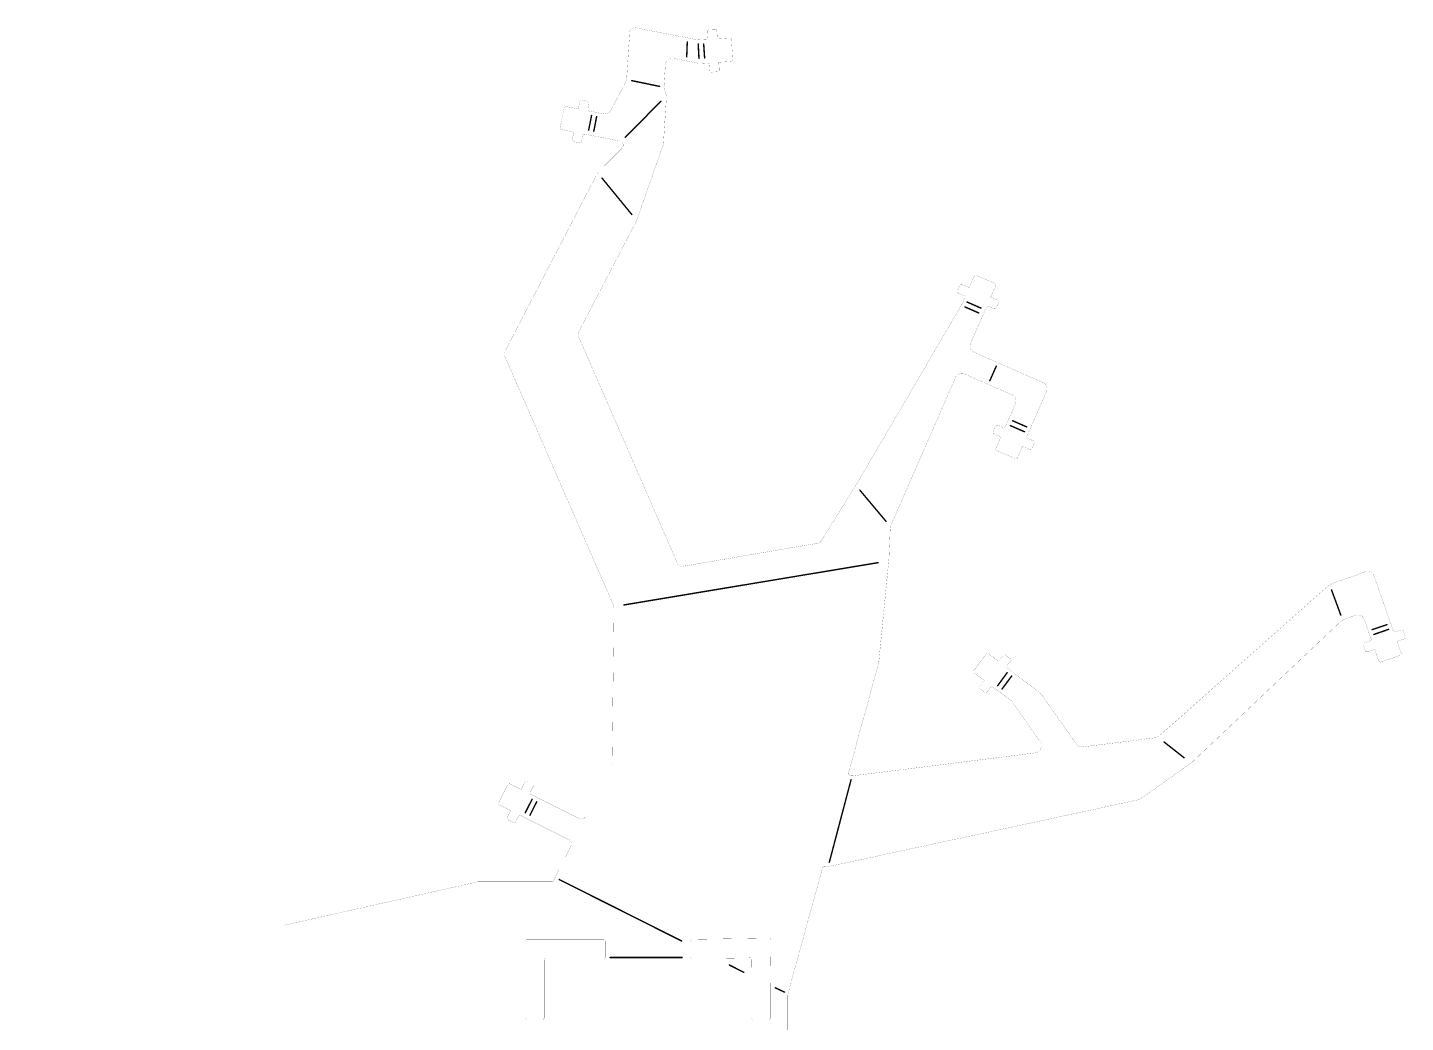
# Model space of a CAD drawing. Extents: x 325 to 617, y 86 to 372.
# Drawn here: x 471.2 to 617.3, y 261.2 to 366.7 of the extents above; entities that cross this region are included whole.
import ezdxf

# ---------------------------------------------------------------- set-up
doc = ezdxf.new("R2010")
doc.units = 0
doc.layers.add('BOTTOMOVERLAY', color=54, linetype='CONTINUOUS')
doc.layers.add('MECHANICAL1', color=6, linetype='CONTINUOUS')

msp = doc.modelspace()

# ---------------------------------------------------------------- linework, layer by layer
at = {"layer": 'BOTTOMOVERLAY', "const_width": 0.15}
for points in [[(541.1, 363.61), (541.16, 365.17)], [(542.32, 364.96), (542.4, 363.44)], [(542.9, 364.94), (543, 363.48)], [(535.28, 361.07), (538.22, 360.46)], [(534.59, 355.06), (538.36, 358.88)], [(530.7, 355.82), (531.01, 357.37)], [(531.25, 355.71), (531.55, 357.26)], [(532.12, 350.73), (535.28, 346.87)], [(570.83, 337.59), (572.29, 336.95)], [(570.6, 337.07), (572.07, 336.43)], [(573.24, 329.24), (573.93, 330.79)], [(575.43, 324.48), (576.92, 323.83)], [(575.66, 325), (577.14, 324.35)], [(559.46, 317.64), (562.24, 314.32)], [(534.44, 305.46), (561.4, 309.95)], [(609.48, 307.05), (610.46, 304.39)], [(613.79, 302.85), (615.35, 303.37)], [(613.97, 302.33), (615.52, 302.87)], [(574.08, 296.91), (575.08, 298.27)], [(574.55, 296.56), (575.56, 297.92)], [(591.73, 290.92), (593.85, 289.25)], [(556.22, 278.16), (558.53, 286.93)], [(523.98, 283.42), (524.7, 284.84)], [(524.48, 283.16), (525.2, 284.59)], [(527.59, 276.34), (540.56, 269.82)], [(532.97, 268.07), (540.62, 268.07)], [(545.63, 267.27), (547.15, 266.5)], [(550.49, 264.86), (551.47, 264.4)]]:
    msp.add_lwpolyline(points, dxfattribs=at)
at = {"layer": 'BOTTOMOVERLAY', "const_width": 0.075}
for points in [[(541.13, 365.17, 1), (541.2, 365.17, 1)], [(542.29, 364.96, 1), (542.36, 364.96, 1)], [(542.86, 364.94, 1), (542.93, 364.94, 1)], [(541.06, 363.61, 1), (541.14, 363.61, 1)], [(542.37, 363.44, 1), (542.44, 363.44, 1)], [(542.96, 363.48, 1), (543.04, 363.48, 1)], [(535.24, 361.07, 1), (535.32, 361.07, 1)], [(538.18, 360.46, 1), (538.26, 360.46, 1)], [(538.33, 358.88, 1), (538.4, 358.88, 1)], [(530.97, 357.37, 1), (531.05, 357.37, 1)], [(531.51, 357.26, 1), (531.59, 357.26, 1)], [(530.67, 355.82, 1), (530.74, 355.82, 1)], [(531.21, 355.71, 1), (531.28, 355.71, 1)], [(534.55, 355.06, 1), (534.62, 355.06, 1)], [(532.08, 350.73, 1), (532.16, 350.73, 1)], [(535.25, 346.87, 1), (535.32, 346.87, 1)], [(570.79, 337.59, 1), (570.86, 337.59, 1)], [(570.57, 337.07, 1), (570.64, 337.07, 1)], [(572.03, 336.43, 1), (572.1, 336.43, 1)], [(572.25, 336.95, 1), (572.33, 336.95, 1)], [(573.89, 330.79, 1), (573.96, 330.79, 1)], [(573.2, 329.24, 1), (573.28, 329.24, 1)], [(575.39, 324.48, 1), (575.47, 324.48, 1)], [(575.62, 325, 1), (575.69, 325, 1)], [(577.1, 324.35, 1), (577.18, 324.35, 1)], [(576.88, 323.83, 1), (576.96, 323.83, 1)], [(559.43, 317.64, 1), (559.5, 317.64, 1)], [(562.2, 314.32, 1), (562.27, 314.32, 1)], [(561.36, 309.95, 1), (561.43, 309.95, 1)], [(609.44, 307.05, 1), (609.52, 307.05, 1)], [(534.4, 305.46, 1), (534.48, 305.46, 1)], [(610.43, 304.39, 1), (610.5, 304.39, 1)], [(613.75, 302.85, 1), (613.83, 302.85, 1)], [(615.31, 303.37, 1), (615.39, 303.37, 1)], [(615.49, 302.87, 1), (615.56, 302.87, 1)], [(613.93, 302.33, 1), (614.01, 302.33, 1)], [(575.04, 298.27, 1), (575.12, 298.27, 1)], [(574.04, 296.91, 1), (574.11, 296.91, 1)], [(574.51, 296.56, 1), (574.59, 296.56, 1)], [(575.52, 297.92, 1), (575.59, 297.92, 1)], [(591.69, 290.92, 1), (591.77, 290.92, 1)], [(593.82, 289.25, 1), (593.89, 289.25, 1)], [(558.49, 286.93, 1), (558.57, 286.93, 1)], [(523.94, 283.42, 1), (524.02, 283.42, 1)], [(524.66, 284.84, 1), (524.74, 284.84, 1)], [(525.16, 284.59, 1), (525.23, 284.59, 1)], [(524.44, 283.16, 1), (524.51, 283.16, 1)], [(556.18, 278.16, 1), (556.25, 278.16, 1)], [(527.55, 276.34, 1), (527.63, 276.34, 1)], [(540.52, 269.82, 1), (540.6, 269.82, 1)], [(532.94, 268.07, 1), (533.01, 268.07, 1)], [(540.59, 268.07, 1), (540.66, 268.07, 1)], [(545.59, 267.27, 1), (545.67, 267.27, 1)], [(547.12, 266.5, 1), (547.19, 266.5, 1)], [(550.46, 264.86, 1), (550.53, 264.86, 1)], [(551.44, 264.4, 1), (551.51, 264.4, 1)]]:
    msp.add_lwpolyline(points, format="xyb", close=True, dxfattribs=at)
at = {"layer": 'MECHANICAL1', "const_width": 0.0127}
for points in [[(534.74, 361.35), (535.06, 366.23)], [(535.65, 366.68), (541.12, 365.62)], [(541.12, 365.62), (541.33, 365.58)], [(541.33, 365.58), (542.17, 365.41)], [(542.17, 365.41), (542.41, 365.4)], [(542.41, 365.4), (543.15, 365.44)], [(543.3, 366.25), (543.34, 365.65)], [(543.49, 366.47), (544.08, 366.5)], [(544.3, 366.31), (544.35, 365.52)], [(544.35, 365.52), (545.64, 365.6)], [(545.85, 365.41), (545.98, 363.31)], [(538.7, 360.58), (538.84, 362.74)], [(539.73, 363.43), (540.96, 363.19)], [(540.96, 363.19), (541.17, 363.15)], [(541.17, 363.15), (542.32, 362.91)], [(542.32, 362.91), (542.56, 362.9)], [(542.56, 362.9), (543.3, 362.95)], [(543.51, 362.76), (543.55, 362.16)], [(544.5, 363.02), (545.8, 363.1)], [(544.5, 363.02), (544.55, 362.22)], [(533.08, 357.95), (534.63, 360.95)], [(534.63, 360.95), (534.74, 361.35)], [(543.76, 361.97), (544.36, 362.01)], [(538.7, 360.58), (538.76, 360.15)], [(538.76, 360.15), (538.91, 359.65)], [(538.91, 359.65), (538.95, 359.26)], [(527.69, 356.1), (528.1, 358.16)], [(528.33, 358.32), (529.61, 358.07)], [(529.61, 358.07), (529.76, 358.86)], [(529.99, 359.02), (530.58, 358.9)], [(530.63, 358.08), (530.74, 358.67)], [(538.63, 354.37), (538.95, 359.26)], [(530.78, 357.84), (532.27, 357.55)], [(527.85, 355.87), (529.13, 355.62)], [(528.98, 354.83), (529.13, 355.62)], [(529.96, 354.64), (530.07, 355.23)], [(530.31, 355.39), (533.97, 354.68)], [(529.13, 354.6), (529.72, 354.48)], [(531.78, 351.42), (534.22, 353.87)], [(533.97, 354.68), (534.25, 354.54)], [(535.87, 346.46), (538.6, 354.23)], [(521.81, 332.32), (531.57, 351.13)], [(531.57, 351.13), (531.78, 351.42)], [(535.73, 346.11), (535.87, 346.46)], [(529.63, 334.38), (535.73, 346.11)], [(569.81, 338.78), (570.05, 339.33)], [(570.31, 339.44), (571.05, 339.12)], [(571.05, 339.12), (571.57, 340.31)], [(571.83, 340.41), (573.76, 339.57)], [(573.34, 338.11), (573.86, 339.31)], [(569.91, 338.52), (570.46, 338.28)], [(570.27, 337.34), (570.57, 338.02)], [(573.34, 338.11), (574.07, 337.79)], [(573.93, 336.98), (574.17, 337.53)], [(559.15, 318.33), (570.16, 337.13)], [(570.16, 337.13), (570.27, 337.34)], [(571.2, 333.23), (572.86, 337.01)], [(573.12, 337.12), (573.67, 336.88)], [(529.62, 333.95), (540.13, 309.85)], [(521.79, 331.89), (533.33, 305.44)], [(571.59, 332.25), (578.86, 329.06)], [(562.77, 313.95), (569.6, 329.57)], [(570.59, 329.95), (575.57, 327.77)], [(577.19, 323.38), (579.25, 328.07)], [(574.9, 324.38), (575.96, 326.79)], [(573.59, 323.87), (573.83, 324.41)], [(574.09, 324.52), (574.64, 324.28)], [(573.69, 323.6), (574.42, 323.28)], [(573.9, 322.09), (574.42, 323.28)], [(577.3, 323.11), (577.85, 322.87)], [(574, 321.83), (575.93, 320.98)], [(576.19, 321.09), (576.71, 322.28)], [(576.71, 322.28), (577.45, 321.96)], [(577.71, 322.06), (577.95, 322.61)], [(555.35, 312.23), (558.96, 318.02)], [(558.96, 318.02), (559.15, 318.33)], [(562.55, 310.42), (562.65, 312.78)], [(562.65, 312.78), (562.68, 313.52)], [(562.68, 313.52), (562.77, 313.95)], [(540.68, 309.56), (555.01, 312.01)], [(561.46, 299.31), (562.52, 310.08)], [(562.52, 310.08), (562.55, 310.42)], [(609.55, 307.74), (613.05, 308.96)], [(614, 308.5), (616.02, 302.72)], [(591.15, 291.52), (609.05, 307.43)], [(609.05, 307.43), (609.55, 307.74)], [(533.33, 305.44), (533.4, 305.11)], [(533.18, 288.75), (533.4, 305.11)], [(610.38, 303.64), (610.87, 303.97)], [(610.87, 303.97), (612.01, 304.36)], [(594.74, 288.83), (610.38, 303.64)], [(612.96, 303.9), (613.67, 301.89)], [(616.28, 302.6), (616.85, 302.8)], [(617.1, 302.67), (617.3, 302.11)], [(612.85, 301.19), (613.05, 300.62)], [(612.98, 301.44), (613.54, 301.64)], [(616.42, 301.59), (617.18, 301.85)], [(616.42, 301.59), (616.85, 300.36)], [(571.56, 298.54), (572.82, 300.22)], [(573.1, 300.26), (574.14, 299.48)], [(574.14, 299.48), (574.62, 300.12)], [(574.9, 300.16), (575.38, 299.8)], [(613.31, 300.5), (614.06, 300.76)], [(614.06, 300.76), (614.49, 299.53)], [(614.75, 299.41), (616.73, 300.11)], [(558.26, 287.65), (561.46, 299.31)], [(571.6, 298.26), (572.64, 297.48)], [(575.06, 299.04), (575.42, 299.52)], [(575.1, 298.76), (578.58, 296.16)], [(572.16, 296.84), (572.64, 297.48)], [(572.96, 296.24), (573.32, 296.72)], [(573.6, 296.76), (575.47, 295.36)], [(572.2, 296.56), (572.68, 296.2)], [(575.52, 295.32), (578.58, 290.95)], [(578.62, 296.11), (582.41, 290.72)], [(583.11, 290.41), (590.77, 291.37)], [(590.77, 291.37), (591.15, 291.52)], [(558.91, 287.36), (578.06, 289.77)], [(530.38, 283.03), (533.13, 288.53)], [(589.11, 284.82), (594.47, 288.61)], [(594.47, 288.61), (594.74, 288.83)], [(521.18, 284.51), (522.12, 286.38)], [(522.38, 286.47), (523.55, 285.89)], [(523.55, 285.89), (523.91, 286.61)], [(524.17, 286.7), (524.71, 286.43)], [(558.4, 287.41), (558.48, 287.38)], [(558.48, 287.38), (558.91, 287.36)], [(524.53, 285.62), (524.8, 286.16)], [(524.62, 285.35), (529.71, 282.81)], [(521.27, 284.24), (522.43, 283.66)], [(522.07, 282.94), (522.43, 283.66)], [(556.27, 277.74), (589.11, 284.82)], [(522.16, 282.67), (522.7, 282.4)], [(522.97, 282.49), (523.23, 283.03)], [(523.5, 283.12), (528.59, 280.57)], [(526.96, 276.2), (528.82, 279.9)], [(555.69, 277.69), (555.82, 277.69)], [(555.82, 277.69), (556.27, 277.74)], [(551.85, 264.27), (555.49, 277.54)], [(498.41, 271.49), (518.91, 276.09)], [(518.91, 276.09), (526.79, 276.09)], [(434.2, 271.49), (498.41, 271.49)], [(523.99, 261.68), (523.99, 269.78)], [(524.19, 269.98), (532.29, 269.98)], [(532.49, 268.18), (532.49, 269.78)], [(541.49, 269.45), (541.49, 269.8)], [(541.49, 269.27), (541.49, 269.45)], [(541.49, 268.18), (541.49, 269.27)], [(541.69, 270), (549.85, 270.11)], [(549.99, 265.2), (550.05, 269.9)], [(525.99, 261.68), (525.99, 267.78)], [(526.19, 267.98), (532.29, 267.98)], [(541.69, 267.98), (544.08, 267.98)], [(544.08, 267.98), (544.42, 267.98)], [(544.42, 267.98), (547.81, 268.03)], [(547.99, 266.2), (548.01, 267.82)], [(547.99, 266.02), (547.99, 266.2)], [(547.99, 261.68), (547.99, 266.02)], [(549.99, 265.02), (549.99, 265.2)], [(549.99, 261.68), (549.99, 265.02)], [(551.83, 264.1), (551.85, 264.27)], [(551.83, 253.35), (551.83, 264.1)], [(524.19, 261.48), (525.79, 261.48)], [(548.19, 261.48), (549.79, 261.48)]]:
    msp.add_lwpolyline(points, dxfattribs=at)
for points in [[(535.06, 366.23, -0.451763), (535.65, 366.68)], [(543.34, 365.65, -0.414214), (543.15, 365.44)], [(543.3, 366.25, -0.414214), (543.49, 366.47)], [(544.08, 366.5, -0.414214), (544.3, 366.31)], [(545.64, 365.6, -0.414214), (545.85, 365.41)], [(538.84, 362.74, -0.451763), (539.73, 363.43)], [(543.3, 362.95, -0.414214), (543.51, 362.76)], [(545.98, 363.31, -0.414214), (545.8, 363.1)], [(543.76, 361.97, -0.414214), (543.55, 362.16)], [(544.55, 362.22, -0.414214), (544.36, 362.01)], [(528.1, 358.16, -0.414214), (528.33, 358.32)], [(529.76, 358.86, -0.414214), (529.99, 359.02)], [(530.58, 358.9, -0.414214), (530.74, 358.67)], [(530.78, 357.84, -0.414214), (530.63, 358.08)], [(533.08, 357.95, -0.33332), (532.27, 357.55)], [(527.85, 355.87, -0.414214), (527.69, 356.1)], [(530.07, 355.23, -0.414214), (530.31, 355.39)], [(529.13, 354.6, -0.414214), (528.98, 354.83)], [(529.96, 354.64, -0.414214), (529.72, 354.48)], [(534.25, 354.54, -0.383566), (534.22, 353.87)], [(538.63, 354.37, -0.068302), (538.6, 354.23)], [(570.05, 339.33, -0.414214), (570.31, 339.44)], [(571.57, 340.31, -0.414214), (571.83, 340.41)], [(573.76, 339.57, -0.414214), (573.86, 339.31)], [(569.91, 338.52, -0.414214), (569.81, 338.78)], [(570.46, 338.28, -0.414214), (570.57, 338.02)], [(574.07, 337.79, -0.414214), (574.17, 337.53)], [(572.86, 337.01, -0.414214), (573.12, 337.12)], [(573.93, 336.98, -0.414214), (573.67, 336.88)], [(529.62, 333.95, -0.226343), (529.63, 334.38)], [(571.59, 332.25, -0.414214), (571.2, 333.23)], [(521.79, 331.89, -0.226343), (521.81, 332.32)], [(569.6, 329.57, -0.414214), (570.59, 329.95)], [(578.86, 329.06, -0.414214), (579.25, 328.07)], [(575.57, 327.77, -0.414214), (575.96, 326.79)], [(573.83, 324.41, -0.414214), (574.09, 324.52)], [(574.9, 324.38, -0.414214), (574.64, 324.28)], [(573.69, 323.6, -0.414214), (573.59, 323.87)], [(577.3, 323.11, -0.414214), (577.19, 323.38)], [(574, 321.83, -0.414214), (573.9, 322.09)], [(577.71, 322.06, -0.414214), (577.45, 321.96)], [(577.85, 322.87, -0.414214), (577.95, 322.61)], [(576.19, 321.09, -0.414214), (575.93, 320.98)], [(555.35, 312.23, -0.214103), (555.01, 312.01)], [(540.68, 309.56, -0.344834), (540.13, 309.85)], [(613.05, 308.96, -0.414214), (614, 308.5)], [(612.01, 304.36, -0.414214), (612.96, 303.9)], [(616.28, 302.6, -0.414214), (616.02, 302.72)], [(616.85, 302.8, -0.414214), (617.1, 302.67)], [(612.85, 301.19, -0.414214), (612.98, 301.44)], [(613.67, 301.89, -0.414214), (613.54, 301.64)], [(617.3, 302.11, -0.414214), (617.18, 301.85)], [(572.82, 300.22, -0.414214), (573.1, 300.26)], [(574.62, 300.12, -0.414214), (574.9, 300.16)], [(575.38, 299.8, -0.414214), (575.42, 299.52)], [(613.31, 300.5, -0.414214), (613.05, 300.62)], [(614.75, 299.41, -0.414214), (614.49, 299.53)], [(616.85, 300.36, -0.414214), (616.73, 300.11)], [(571.6, 298.26, -0.414214), (571.56, 298.54)], [(575.1, 298.76, -0.414214), (575.06, 299.04)], [(572.2, 296.56, -0.414214), (572.16, 296.84)], [(573.32, 296.72, -0.414214), (573.6, 296.76)], [(572.96, 296.24, -0.414214), (572.68, 296.2)], [(575.47, 295.36, -0.079061), (575.52, 295.32)], [(578.58, 296.16, -0.079061), (578.62, 296.11)], [(578.58, 290.95, -0.565113), (578.06, 289.77)], [(583.11, 290.41, -0.277863), (582.41, 290.72)], [(533.18, 288.75, -0.113065), (533.13, 288.53)], [(522.12, 286.38, -0.414214), (522.38, 286.47)], [(523.91, 286.61, -0.414214), (524.17, 286.7)], [(524.71, 286.43, -0.414214), (524.8, 286.16)], [(558.4, 287.41, -0.414214), (558.26, 287.65)], [(524.62, 285.35, -0.414214), (524.53, 285.62)], [(521.27, 284.24, -0.414214), (521.18, 284.51)], [(522.16, 282.67, -0.414214), (522.07, 282.94)], [(522.97, 282.49, -0.414214), (522.7, 282.4)], [(523.23, 283.03, -0.414214), (523.5, 283.12)], [(530.38, 283.03, -0.414214), (529.71, 282.81)], [(528.59, 280.57, -0.414214), (528.82, 279.9)], [(555.49, 277.54, -0.341522), (555.69, 277.69)], [(526.96, 276.2, -0.284079), (526.79, 276.09)], [(523.99, 269.78, -0.414214), (524.19, 269.98)], [(532.29, 269.98, -0.414214), (532.49, 269.78)], [(541.49, 269.8, -0.406366), (541.69, 270)], [(549.85, 270.11, -0.422105), (550.05, 269.9)], [(525.99, 267.78, -0.414214), (526.19, 267.98)], [(532.49, 268.18, -0.414214), (532.29, 267.98)], [(541.69, 267.98, -0.414214), (541.49, 268.18)], [(547.81, 268.03, -0.422105), (548.01, 267.82)], [(524.19, 261.48, -0.414214), (523.99, 261.68)], [(525.99, 261.68, -0.414214), (525.79, 261.48)], [(548.19, 261.48, -0.414214), (547.99, 261.68)], [(549.99, 261.68, -0.414214), (549.79, 261.48)]]:
    msp.add_lwpolyline(points, format="xyb", dxfattribs=at)
at = {"layer": 'MECHANICAL1', "const_width": 0.00635}
for points in [[(535.06, 366.23, 1), (535.06, 366.23, 1)], [(535.06, 366.23, 1), (535.06, 366.23, 1)], [(535.65, 366.68, 1), (535.66, 366.68, 1)], [(535.65, 366.68, 1), (535.66, 366.68, 1)], [(541.12, 365.62, 1), (541.12, 365.62, 1)], [(541.12, 365.62, 1), (541.12, 365.62, 1)], [(541.33, 365.58, 1), (541.33, 365.58, 1)], [(541.33, 365.58, 1), (541.33, 365.58, 1)], [(542.17, 365.41, 1), (542.17, 365.41, 1)], [(542.17, 365.41, 1), (542.17, 365.41, 1)], [(542.41, 365.4, 1), (542.41, 365.4, 1)], [(542.41, 365.4, 1), (542.41, 365.4, 1)], [(543.14, 365.44, 1), (543.15, 365.44, 1)], [(543.14, 365.44, 1), (543.15, 365.44, 1)], [(543.3, 366.25, 1), (543.3, 366.25, 1)], [(543.3, 366.25, 1), (543.3, 366.25, 1)], [(543.33, 365.65, 1), (543.34, 365.65, 1)], [(543.33, 365.65, 1), (543.34, 365.65, 1)], [(543.48, 366.47, 1), (543.49, 366.47, 1)], [(543.48, 366.47, 1), (543.49, 366.47, 1)], [(544.08, 366.5, 1), (544.09, 366.5, 1)], [(544.08, 366.5, 1), (544.09, 366.5, 1)], [(544.29, 366.31, 1), (544.3, 366.31, 1)], [(544.29, 366.31, 1), (544.3, 366.31, 1)], [(544.34, 365.52, 1), (544.35, 365.52, 1)], [(544.34, 365.52, 1), (544.35, 365.52, 1)], [(545.64, 365.6, 1), (545.65, 365.6, 1)], [(545.64, 365.6, 1), (545.65, 365.6, 1)], [(545.85, 365.41, 1), (545.86, 365.41, 1)], [(545.85, 365.41, 1), (545.86, 365.41, 1)], [(538.84, 362.74, 1), (538.84, 362.74, 1)], [(538.84, 362.74, 1), (538.84, 362.74, 1)], [(539.73, 363.43, 1), (539.74, 363.43, 1)], [(539.73, 363.43, 1), (539.74, 363.43, 1)], [(540.96, 363.19, 1), (540.96, 363.19, 1)], [(540.96, 363.19, 1), (540.96, 363.19, 1)], [(541.17, 363.15, 1), (541.17, 363.15, 1)], [(541.17, 363.15, 1), (541.17, 363.15, 1)], [(542.32, 362.91, 1), (542.33, 362.91, 1)], [(542.32, 362.91, 1), (542.33, 362.91, 1)], [(542.56, 362.9, 1), (542.57, 362.9, 1)], [(542.56, 362.9, 1), (542.57, 362.9, 1)], [(543.3, 362.95, 1), (543.3, 362.95, 1)], [(543.3, 362.95, 1), (543.3, 362.95, 1)], [(543.51, 362.76, 1), (543.52, 362.76, 1)], [(543.51, 362.76, 1), (543.52, 362.76, 1)], [(544.49, 363.02, 1), (544.5, 363.02, 1)], [(544.49, 363.02, 1), (544.5, 363.02, 1)], [(545.79, 363.1, 1), (545.8, 363.1, 1)], [(545.79, 363.1, 1), (545.8, 363.1, 1)], [(545.98, 363.31, 1), (545.99, 363.31, 1)], [(545.98, 363.31, 1), (545.99, 363.31, 1)], [(534.62, 360.95, 1), (534.63, 360.95, 1)], [(534.62, 360.95, 1), (534.63, 360.95, 1)], [(534.74, 361.35, 1), (534.74, 361.35, 1)], [(534.74, 361.35, 1), (534.74, 361.35, 1)], [(543.55, 362.16, 1), (543.55, 362.16, 1)], [(543.55, 362.16, 1), (543.55, 362.16, 1)], [(543.76, 361.97, 1), (543.76, 361.97, 1)], [(543.76, 361.97, 1), (543.76, 361.97, 1)], [(544.36, 362.01, 1), (544.36, 362.01, 1)], [(544.36, 362.01, 1), (544.36, 362.01, 1)], [(544.54, 362.22, 1), (544.55, 362.22, 1)], [(544.54, 362.22, 1), (544.55, 362.22, 1)], [(538.7, 360.58, 1), (538.7, 360.58, 1)], [(538.7, 360.58, 1), (538.7, 360.58, 1)], [(538.76, 360.15, 1), (538.76, 360.15, 1)], [(538.76, 360.15, 1), (538.76, 360.15, 1)], [(538.91, 359.65, 1), (538.92, 359.65, 1)], [(538.91, 359.65, 1), (538.92, 359.65, 1)], [(528.09, 358.16, 1), (528.1, 358.16, 1)], [(528.09, 358.16, 1), (528.1, 358.16, 1)], [(528.33, 358.32, 1), (528.33, 358.32, 1)], [(528.33, 358.32, 1), (528.33, 358.32, 1)], [(529.6, 358.07, 1), (529.61, 358.07, 1)], [(529.6, 358.07, 1), (529.61, 358.07, 1)], [(529.76, 358.86, 1), (529.76, 358.86, 1)], [(529.76, 358.86, 1), (529.76, 358.86, 1)], [(529.99, 359.02, 1), (530, 359.02, 1)], [(529.99, 359.02, 1), (530, 359.02, 1)], [(530.58, 358.9, 1), (530.59, 358.9, 1)], [(530.58, 358.9, 1), (530.59, 358.9, 1)], [(530.62, 358.08, 1), (530.63, 358.08, 1)], [(530.62, 358.08, 1), (530.63, 358.08, 1)], [(530.74, 358.67, 1), (530.74, 358.67, 1)], [(530.74, 358.67, 1), (530.74, 358.67, 1)], [(538.94, 359.26, 1), (538.95, 359.26, 1)], [(538.94, 359.26, 1), (538.95, 359.26, 1)], [(530.78, 357.84, 1), (530.79, 357.84, 1)], [(530.78, 357.84, 1), (530.79, 357.84, 1)], [(532.27, 357.55, 1), (532.27, 357.55, 1)], [(532.27, 357.55, 1), (532.27, 357.55, 1)], [(533.08, 357.95, 1), (533.08, 357.95, 1)], [(533.08, 357.95, 1), (533.08, 357.95, 1)], [(527.69, 356.1, 1), (527.7, 356.1, 1)], [(527.69, 356.1, 1), (527.7, 356.1, 1)], [(527.85, 355.87, 1), (527.86, 355.87, 1)], [(527.85, 355.87, 1), (527.86, 355.87, 1)], [(529.13, 355.62, 1), (529.13, 355.62, 1)], [(529.13, 355.62, 1), (529.13, 355.62, 1)], [(530.07, 355.23, 1), (530.08, 355.23, 1)], [(530.07, 355.23, 1), (530.08, 355.23, 1)], [(530.3, 355.39, 1), (530.31, 355.39, 1)], [(530.3, 355.39, 1), (530.31, 355.39, 1)], [(528.97, 354.83, 1), (528.98, 354.83, 1)], [(528.97, 354.83, 1), (528.98, 354.83, 1)], [(529.13, 354.6, 1), (529.14, 354.6, 1)], [(529.13, 354.6, 1), (529.14, 354.6, 1)], [(529.72, 354.48, 1), (529.73, 354.48, 1)], [(529.72, 354.48, 1), (529.73, 354.48, 1)], [(529.95, 354.64, 1), (529.96, 354.64, 1)], [(529.95, 354.64, 1), (529.96, 354.64, 1)], [(533.97, 354.68, 1), (533.97, 354.68, 1)], [(533.97, 354.68, 1), (533.97, 354.68, 1)], [(534.21, 353.87, 1), (534.22, 353.87, 1)], [(534.21, 353.87, 1), (534.22, 353.87, 1)], [(534.25, 354.54, 1), (534.25, 354.54, 1)], [(534.25, 354.54, 1), (534.25, 354.54, 1)], [(538.6, 354.23, 1), (538.6, 354.23, 1)], [(538.6, 354.23, 1), (538.6, 354.23, 1)], [(538.62, 354.37, 1), (538.63, 354.37, 1)], [(538.62, 354.37, 1), (538.63, 354.37, 1)], [(531.57, 351.13, 1), (531.58, 351.13, 1)], [(531.57, 351.13, 1), (531.58, 351.13, 1)], [(531.77, 351.42, 1), (531.78, 351.42, 1)], [(531.77, 351.42, 1), (531.78, 351.42, 1)], [(535.87, 346.46, 1), (535.88, 346.46, 1)], [(535.87, 346.46, 1), (535.88, 346.46, 1)], [(535.72, 346.11, 1), (535.73, 346.11, 1)], [(535.72, 346.11, 1), (535.73, 346.11, 1)], [(570.05, 339.33, 1), (570.05, 339.33, 1)], [(570.05, 339.33, 1), (570.05, 339.33, 1)], [(570.31, 339.44, 1), (570.32, 339.44, 1)], [(570.31, 339.44, 1), (570.32, 339.44, 1)], [(571.04, 339.12, 1), (571.05, 339.12, 1)], [(571.04, 339.12, 1), (571.05, 339.12, 1)], [(571.57, 340.31, 1), (571.57, 340.31, 1)], [(571.57, 340.31, 1), (571.57, 340.31, 1)], [(571.83, 340.41, 1), (571.84, 340.41, 1)], [(571.83, 340.41, 1), (571.84, 340.41, 1)], [(573.75, 339.57, 1), (573.76, 339.57, 1)], [(573.75, 339.57, 1), (573.76, 339.57, 1)], [(573.86, 339.31, 1), (573.86, 339.31, 1)], [(573.86, 339.31, 1), (573.86, 339.31, 1)], [(569.81, 338.78, 1), (569.81, 338.78, 1)], [(569.81, 338.78, 1), (569.81, 338.78, 1)], [(569.91, 338.52, 1), (569.92, 338.52, 1)], [(569.91, 338.52, 1), (569.92, 338.52, 1)], [(570.46, 338.28, 1), (570.47, 338.28, 1)], [(570.46, 338.28, 1), (570.47, 338.28, 1)], [(570.56, 338.02, 1), (570.57, 338.02, 1)], [(570.56, 338.02, 1), (570.57, 338.02, 1)], [(573.33, 338.11, 1), (573.34, 338.11, 1)], [(573.33, 338.11, 1), (573.34, 338.11, 1)], [(574.07, 337.79, 1), (574.07, 337.79, 1)], [(574.07, 337.79, 1), (574.07, 337.79, 1)], [(574.17, 337.53, 1), (574.18, 337.53, 1)], [(574.17, 337.53, 1), (574.18, 337.53, 1)], [(570.16, 337.13, 1), (570.17, 337.13, 1)], [(570.16, 337.13, 1), (570.17, 337.13, 1)], [(570.27, 337.34, 1), (570.27, 337.34, 1)], [(570.27, 337.34, 1), (570.27, 337.34, 1)], [(572.85, 337.01, 1), (572.86, 337.01, 1)], [(572.85, 337.01, 1), (572.86, 337.01, 1)], [(573.12, 337.12, 1), (573.12, 337.12, 1)], [(573.12, 337.12, 1), (573.12, 337.12, 1)], [(573.67, 336.88, 1), (573.67, 336.88, 1)], [(573.67, 336.88, 1), (573.67, 336.88, 1)], [(573.93, 336.98, 1), (573.94, 336.98, 1)], [(573.93, 336.98, 1), (573.94, 336.98, 1)], [(529.62, 333.95, 1), (529.62, 333.95, 1)], [(529.62, 333.95, 1), (529.62, 333.95, 1)], [(529.63, 334.38, 1), (529.64, 334.38, 1)], [(529.63, 334.38, 1), (529.64, 334.38, 1)], [(571.2, 333.23, 1), (571.21, 333.23, 1)], [(571.2, 333.23, 1), (571.21, 333.23, 1)], [(521.79, 331.89, 1), (521.79, 331.89, 1)], [(521.79, 331.89, 1), (521.79, 331.89, 1)], [(521.8, 332.32, 1), (521.81, 332.32, 1)], [(521.8, 332.32, 1), (521.81, 332.32, 1)], [(571.59, 332.25, 1), (571.59, 332.25, 1)], [(571.59, 332.25, 1), (571.59, 332.25, 1)], [(569.6, 329.57, 1), (569.6, 329.57, 1)], [(569.6, 329.57, 1), (569.6, 329.57, 1)], [(570.58, 329.95, 1), (570.59, 329.95, 1)], [(570.58, 329.95, 1), (570.59, 329.95, 1)], [(578.86, 329.06, 1), (578.87, 329.06, 1)], [(578.86, 329.06, 1), (578.87, 329.06, 1)], [(575.57, 327.77, 1), (575.57, 327.77, 1)], [(575.57, 327.77, 1), (575.57, 327.77, 1)], [(579.25, 328.07, 1), (579.25, 328.07, 1)], [(579.25, 328.07, 1), (579.25, 328.07, 1)], [(575.95, 326.79, 1), (575.96, 326.79, 1)], [(575.95, 326.79, 1), (575.96, 326.79, 1)], [(573.82, 324.41, 1), (573.83, 324.41, 1)], [(573.82, 324.41, 1), (573.83, 324.41, 1)], [(574.09, 324.52, 1), (574.09, 324.52, 1)], [(574.09, 324.52, 1), (574.09, 324.52, 1)], [(574.9, 324.38, 1), (574.91, 324.38, 1)], [(574.9, 324.38, 1), (574.91, 324.38, 1)], [(573.58, 323.87, 1), (573.59, 323.87, 1)], [(573.58, 323.87, 1), (573.59, 323.87, 1)], [(573.69, 323.6, 1), (573.69, 323.6, 1)], [(573.69, 323.6, 1), (573.69, 323.6, 1)], [(574.42, 323.28, 1), (574.43, 323.28, 1)], [(574.42, 323.28, 1), (574.43, 323.28, 1)], [(574.64, 324.28, 1), (574.64, 324.28, 1)], [(574.64, 324.28, 1), (574.64, 324.28, 1)], [(577.19, 323.38, 1), (577.2, 323.38, 1)], [(577.19, 323.38, 1), (577.2, 323.38, 1)], [(577.29, 323.11, 1), (577.3, 323.11, 1)], [(577.29, 323.11, 1), (577.3, 323.11, 1)], [(573.9, 322.09, 1), (573.9, 322.09, 1)], [(573.9, 322.09, 1), (573.9, 322.09, 1)], [(574, 321.83, 1), (574.01, 321.83, 1)], [(574, 321.83, 1), (574.01, 321.83, 1)], [(576.71, 322.28, 1), (576.72, 322.28, 1)], [(576.71, 322.28, 1), (576.72, 322.28, 1)], [(577.44, 321.96, 1), (577.45, 321.96, 1)], [(577.44, 321.96, 1), (577.45, 321.96, 1)], [(577.71, 322.06, 1), (577.71, 322.06, 1)], [(577.71, 322.06, 1), (577.71, 322.06, 1)], [(577.84, 322.87, 1), (577.85, 322.87, 1)], [(577.84, 322.87, 1), (577.85, 322.87, 1)], [(577.95, 322.61, 1), (577.95, 322.61, 1)], [(577.95, 322.61, 1), (577.95, 322.61, 1)], [(575.93, 320.98, 1), (575.93, 320.98, 1)], [(575.93, 320.98, 1), (575.93, 320.98, 1)], [(576.19, 321.09, 1), (576.19, 321.09, 1)], [(576.19, 321.09, 1), (576.19, 321.09, 1)], [(558.96, 318.02, 1), (558.97, 318.02, 1)], [(558.96, 318.02, 1), (558.97, 318.02, 1)], [(559.15, 318.33, 1), (559.15, 318.33, 1)], [(559.15, 318.33, 1), (559.15, 318.33, 1)], [(562.65, 312.78, 1), (562.65, 312.78, 1)], [(562.65, 312.78, 1), (562.65, 312.78, 1)], [(562.68, 313.52, 1), (562.69, 313.52, 1)], [(562.68, 313.52, 1), (562.69, 313.52, 1)], [(562.76, 313.95, 1), (562.77, 313.95, 1)], [(562.76, 313.95, 1), (562.77, 313.95, 1)], [(555.01, 312.01, 1), (555.02, 312.01, 1)], [(555.01, 312.01, 1), (555.02, 312.01, 1)], [(555.35, 312.23, 1), (555.36, 312.23, 1)], [(555.35, 312.23, 1), (555.36, 312.23, 1)], [(540.13, 309.85, 1), (540.14, 309.85, 1)], [(540.13, 309.85, 1), (540.14, 309.85, 1)], [(562.52, 310.08, 1), (562.52, 310.08, 1)], [(562.52, 310.08, 1), (562.52, 310.08, 1)], [(562.54, 310.42, 1), (562.55, 310.42, 1)], [(562.54, 310.42, 1), (562.55, 310.42, 1)], [(540.67, 309.56, 1), (540.68, 309.56, 1)], [(540.67, 309.56, 1), (540.68, 309.56, 1)], [(613.04, 308.96, 1), (613.05, 308.96, 1)], [(613.04, 308.96, 1), (613.05, 308.96, 1)], [(614, 308.5, 1), (614.01, 308.5, 1)], [(614, 308.5, 1), (614.01, 308.5, 1)], [(609.05, 307.43, 1), (609.06, 307.43, 1)], [(609.05, 307.43, 1), (609.06, 307.43, 1)], [(609.55, 307.74, 1), (609.56, 307.74, 1)], [(609.55, 307.74, 1), (609.56, 307.74, 1)], [(533.33, 305.44, 1), (533.34, 305.44, 1)], [(533.33, 305.44, 1), (533.34, 305.44, 1)], [(533.4, 305.11, 1), (533.4, 305.11, 1)], [(533.4, 305.11, 1), (533.4, 305.11, 1)], [(610.87, 303.97, 1), (610.88, 303.97, 1)], [(610.87, 303.97, 1), (610.88, 303.97, 1)], [(612, 304.36, 1), (612.01, 304.36, 1)], [(612, 304.36, 1), (612.01, 304.36, 1)], [(610.37, 303.64, 1), (610.38, 303.64, 1)], [(610.37, 303.64, 1), (610.38, 303.64, 1)], [(612.96, 303.9, 1), (612.97, 303.9, 1)], [(612.96, 303.9, 1), (612.97, 303.9, 1)], [(616.02, 302.72, 1), (616.03, 302.72, 1)], [(616.02, 302.72, 1), (616.03, 302.72, 1)], [(616.28, 302.6, 1), (616.28, 302.6, 1)], [(616.28, 302.6, 1), (616.28, 302.6, 1)], [(616.84, 302.8, 1), (616.85, 302.8, 1)], [(616.84, 302.8, 1), (616.85, 302.8, 1)], [(617.1, 302.67, 1), (617.1, 302.67, 1)], [(617.1, 302.67, 1), (617.1, 302.67, 1)], [(612.85, 301.19, 1), (612.86, 301.19, 1)], [(612.85, 301.19, 1), (612.86, 301.19, 1)], [(612.97, 301.44, 1), (612.98, 301.44, 1)], [(612.97, 301.44, 1), (612.98, 301.44, 1)], [(613.54, 301.64, 1), (613.55, 301.64, 1)], [(613.54, 301.64, 1), (613.55, 301.64, 1)], [(613.66, 301.89, 1), (613.67, 301.89, 1)], [(613.66, 301.89, 1), (613.67, 301.89, 1)], [(616.42, 301.59, 1), (616.42, 301.59, 1)], [(616.42, 301.59, 1), (616.42, 301.59, 1)], [(617.17, 301.85, 1), (617.18, 301.85, 1)], [(617.17, 301.85, 1), (617.18, 301.85, 1)], [(617.3, 302.11, 1), (617.3, 302.11, 1)], [(617.3, 302.11, 1), (617.3, 302.11, 1)], [(572.82, 300.22, 1), (572.82, 300.22, 1)], [(572.82, 300.22, 1), (572.82, 300.22, 1)], [(573.1, 300.26, 1), (573.1, 300.26, 1)], [(573.1, 300.26, 1), (573.1, 300.26, 1)], [(574.62, 300.12, 1), (574.62, 300.12, 1)], [(574.62, 300.12, 1), (574.62, 300.12, 1)], [(574.9, 300.16, 1), (574.9, 300.16, 1)], [(574.9, 300.16, 1), (574.9, 300.16, 1)], [(575.38, 299.8, 1), (575.39, 299.8, 1)], [(575.38, 299.8, 1), (575.39, 299.8, 1)], [(613.05, 300.62, 1), (613.05, 300.62, 1)], [(613.05, 300.62, 1), (613.05, 300.62, 1)], [(613.3, 300.5, 1), (613.31, 300.5, 1)], [(613.3, 300.5, 1), (613.31, 300.5, 1)], [(614.06, 300.76, 1), (614.06, 300.76, 1)], [(614.06, 300.76, 1), (614.06, 300.76, 1)], [(614.49, 299.53, 1), (614.49, 299.53, 1)], [(614.49, 299.53, 1), (614.49, 299.53, 1)], [(616.72, 300.11, 1), (616.73, 300.11, 1)], [(616.72, 300.11, 1), (616.73, 300.11, 1)], [(616.85, 300.36, 1), (616.85, 300.36, 1)], [(616.85, 300.36, 1), (616.85, 300.36, 1)], [(561.46, 299.31, 1), (561.46, 299.31, 1)], [(561.46, 299.31, 1), (561.46, 299.31, 1)], [(571.56, 298.54, 1), (571.57, 298.54, 1)], [(571.56, 298.54, 1), (571.57, 298.54, 1)], [(571.6, 298.26, 1), (571.61, 298.26, 1)], [(571.6, 298.26, 1), (571.61, 298.26, 1)], [(574.14, 299.48, 1), (574.15, 299.48, 1)], [(574.14, 299.48, 1), (574.15, 299.48, 1)], [(575.06, 299.04, 1), (575.07, 299.04, 1)], [(575.06, 299.04, 1), (575.07, 299.04, 1)], [(575.1, 298.76, 1), (575.11, 298.76, 1)], [(575.1, 298.76, 1), (575.11, 298.76, 1)], [(575.42, 299.52, 1), (575.43, 299.52, 1)], [(575.42, 299.52, 1), (575.43, 299.52, 1)], [(614.74, 299.41, 1), (614.75, 299.41, 1)], [(614.74, 299.41, 1), (614.75, 299.41, 1)], [(572.16, 296.84, 1), (572.17, 296.84, 1)], [(572.16, 296.84, 1), (572.17, 296.84, 1)], [(572.64, 297.48, 1), (572.65, 297.48, 1)], [(572.64, 297.48, 1), (572.65, 297.48, 1)], [(573.32, 296.72, 1), (573.33, 296.72, 1)], [(573.32, 296.72, 1), (573.33, 296.72, 1)], [(573.6, 296.76, 1), (573.61, 296.76, 1)], [(573.6, 296.76, 1), (573.61, 296.76, 1)], [(572.2, 296.56, 1), (572.21, 296.56, 1)], [(572.2, 296.56, 1), (572.21, 296.56, 1)], [(572.68, 296.2, 1), (572.69, 296.2, 1)], [(572.68, 296.2, 1), (572.69, 296.2, 1)], [(572.96, 296.24, 1), (572.97, 296.24, 1)], [(572.96, 296.24, 1), (572.97, 296.24, 1)], [(575.47, 295.36, 1), (575.47, 295.36, 1)], [(575.47, 295.36, 1), (575.47, 295.36, 1)], [(575.51, 295.32, 1), (575.52, 295.32, 1)], [(575.51, 295.32, 1), (575.52, 295.32, 1)], [(578.58, 296.16, 1), (578.58, 296.16, 1)], [(578.58, 296.16, 1), (578.58, 296.16, 1)], [(578.62, 296.11, 1), (578.63, 296.11, 1)], [(578.62, 296.11, 1), (578.63, 296.11, 1)], [(578.58, 290.95, 1), (578.58, 290.95, 1)], [(578.58, 290.95, 1), (578.58, 290.95, 1)], [(590.77, 291.37, 1), (590.77, 291.37, 1)], [(590.77, 291.37, 1), (590.77, 291.37, 1)], [(591.14, 291.52, 1), (591.15, 291.52, 1)], [(591.14, 291.52, 1), (591.15, 291.52, 1)], [(578.06, 289.77, 1), (578.06, 289.77, 1)], [(578.06, 289.77, 1), (578.06, 289.77, 1)], [(582.4, 290.72, 1), (582.41, 290.72, 1)], [(582.4, 290.72, 1), (582.41, 290.72, 1)], [(583.11, 290.41, 1), (583.12, 290.41, 1)], [(583.11, 290.41, 1), (583.12, 290.41, 1)], [(533.13, 288.53, 1), (533.13, 288.53, 1)], [(533.13, 288.53, 1), (533.13, 288.53, 1)], [(533.18, 288.75, 1), (533.19, 288.75, 1)], [(533.18, 288.75, 1), (533.19, 288.75, 1)], [(594.46, 288.61, 1), (594.47, 288.61, 1)], [(594.46, 288.61, 1), (594.47, 288.61, 1)], [(594.74, 288.83, 1), (594.74, 288.83, 1)], [(594.74, 288.83, 1), (594.74, 288.83, 1)], [(522.11, 286.38, 1), (522.12, 286.38, 1)], [(522.11, 286.38, 1), (522.12, 286.38, 1)], [(522.38, 286.47, 1), (522.39, 286.47, 1)], [(522.38, 286.47, 1), (522.39, 286.47, 1)], [(523.9, 286.61, 1), (523.91, 286.61, 1)], [(523.9, 286.61, 1), (523.91, 286.61, 1)], [(524.17, 286.7, 1), (524.18, 286.7, 1)], [(524.17, 286.7, 1), (524.18, 286.7, 1)], [(524.71, 286.43, 1), (524.71, 286.43, 1)], [(524.71, 286.43, 1), (524.71, 286.43, 1)], [(558.26, 287.65, 1), (558.27, 287.65, 1)], [(558.26, 287.65, 1), (558.27, 287.65, 1)], [(558.4, 287.41, 1), (558.41, 287.41, 1)], [(558.4, 287.41, 1), (558.41, 287.41, 1)], [(558.48, 287.38, 1), (558.48, 287.38, 1)], [(558.48, 287.38, 1), (558.48, 287.38, 1)], [(558.91, 287.36, 1), (558.91, 287.36, 1)], [(558.91, 287.36, 1), (558.91, 287.36, 1)], [(523.54, 285.89, 1), (523.55, 285.89, 1)], [(523.54, 285.89, 1), (523.55, 285.89, 1)], [(524.53, 285.62, 1), (524.53, 285.62, 1)], [(524.53, 285.62, 1), (524.53, 285.62, 1)], [(524.62, 285.35, 1), (524.62, 285.35, 1)], [(524.62, 285.35, 1), (524.62, 285.35, 1)], [(524.8, 286.16, 1), (524.8, 286.16, 1)], [(524.8, 286.16, 1), (524.8, 286.16, 1)], [(521.17, 284.51, 1), (521.18, 284.51, 1)], [(521.17, 284.51, 1), (521.18, 284.51, 1)], [(521.26, 284.24, 1), (521.27, 284.24, 1)], [(521.26, 284.24, 1), (521.27, 284.24, 1)], [(522.43, 283.66, 1), (522.43, 283.66, 1)], [(522.43, 283.66, 1), (522.43, 283.66, 1)], [(589.11, 284.82, 1), (589.11, 284.82, 1)], [(589.11, 284.82, 1), (589.11, 284.82, 1)], [(522.07, 282.94, 1), (522.07, 282.94, 1)], [(522.07, 282.94, 1), (522.07, 282.94, 1)], [(522.16, 282.67, 1), (522.16, 282.67, 1)], [(522.16, 282.67, 1), (522.16, 282.67, 1)], [(522.69, 282.4, 1), (522.7, 282.4, 1)], [(522.69, 282.4, 1), (522.7, 282.4, 1)], [(522.96, 282.49, 1), (522.97, 282.49, 1)], [(522.96, 282.49, 1), (522.97, 282.49, 1)], [(523.23, 283.03, 1), (523.24, 283.03, 1)], [(523.23, 283.03, 1), (523.24, 283.03, 1)], [(523.5, 283.12, 1), (523.51, 283.12, 1)], [(523.5, 283.12, 1), (523.51, 283.12, 1)], [(529.71, 282.81, 1), (529.71, 282.81, 1)], [(529.71, 282.81, 1), (529.71, 282.81, 1)], [(530.38, 283.03, 1), (530.38, 283.03, 1)], [(530.38, 283.03, 1), (530.38, 283.03, 1)], [(528.59, 280.57, 1), (528.6, 280.57, 1)], [(528.59, 280.57, 1), (528.6, 280.57, 1)], [(528.81, 279.9, 1), (528.82, 279.9, 1)], [(528.81, 279.9, 1), (528.82, 279.9, 1)], [(555.68, 277.69, 1), (555.69, 277.69, 1)], [(555.68, 277.69, 1), (555.69, 277.69, 1)], [(555.82, 277.69, 1), (555.82, 277.69, 1)], [(555.82, 277.69, 1), (555.82, 277.69, 1)], [(556.27, 277.74, 1), (556.28, 277.74, 1)], [(556.27, 277.74, 1), (556.28, 277.74, 1)], [(526.96, 276.2, 1), (526.97, 276.2, 1)], [(526.96, 276.2, 1), (526.97, 276.2, 1)], [(555.49, 277.54, 1), (555.49, 277.54, 1)], [(555.49, 277.54, 1), (555.49, 277.54, 1)], [(518.91, 276.09, 1), (518.91, 276.09, 1)], [(518.91, 276.09, 1), (518.91, 276.09, 1)], [(526.78, 276.09, 1), (526.79, 276.09, 1)], [(526.78, 276.09, 1), (526.79, 276.09, 1)], [(498.4, 271.49, 1), (498.41, 271.49, 1)], [(498.4, 271.49, 1), (498.41, 271.49, 1)], [(523.98, 269.78, 1), (523.99, 269.78, 1)], [(523.98, 269.78, 1), (523.99, 269.78, 1)], [(524.18, 269.98, 1), (524.19, 269.98, 1)], [(524.18, 269.98, 1), (524.19, 269.98, 1)], [(532.28, 269.98, 1), (532.29, 269.98, 1)], [(532.28, 269.98, 1), (532.29, 269.98, 1)], [(532.48, 269.78, 1), (532.49, 269.78, 1)], [(532.48, 269.78, 1), (532.49, 269.78, 1)], [(541.49, 269.45, 1), (541.49, 269.45, 1)], [(541.49, 269.45, 1), (541.49, 269.45, 1)], [(541.48, 269.27, 1), (541.49, 269.27, 1)], [(541.48, 269.27, 1), (541.49, 269.27, 1)], [(541.49, 269.8, 1), (541.5, 269.8, 1)], [(541.49, 269.8, 1), (541.5, 269.8, 1)], [(541.69, 270, 1), (541.69, 270, 1)], [(541.69, 270, 1), (541.69, 270, 1)], [(549.85, 270.11, 1), (549.85, 270.11, 1)], [(549.85, 270.11, 1), (549.85, 270.11, 1)], [(550.05, 269.9, 1), (550.05, 269.9, 1)], [(550.05, 269.9, 1), (550.05, 269.9, 1)], [(525.98, 267.78, 1), (525.99, 267.78, 1)], [(525.98, 267.78, 1), (525.99, 267.78, 1)], [(526.18, 267.98, 1), (526.19, 267.98, 1)], [(526.18, 267.98, 1), (526.19, 267.98, 1)], [(532.28, 267.98, 1), (532.29, 267.98, 1)], [(532.28, 267.98, 1), (532.29, 267.98, 1)], [(532.48, 268.18, 1), (532.49, 268.18, 1)], [(532.48, 268.18, 1), (532.49, 268.18, 1)], [(541.48, 268.18, 1), (541.49, 268.18, 1)], [(541.48, 268.18, 1), (541.49, 268.18, 1)], [(541.68, 267.98, 1), (541.69, 267.98, 1)], [(541.68, 267.98, 1), (541.69, 267.98, 1)], [(544.07, 267.98, 1), (544.08, 267.98, 1)], [(544.07, 267.98, 1), (544.08, 267.98, 1)], [(544.42, 267.98, 1), (544.42, 267.98, 1)], [(544.42, 267.98, 1), (544.42, 267.98, 1)], [(547.8, 268.03, 1), (547.81, 268.03, 1)], [(547.8, 268.03, 1), (547.81, 268.03, 1)], [(548.01, 267.82, 1), (548.01, 267.82, 1)], [(548.01, 267.82, 1), (548.01, 267.82, 1)], [(547.99, 266.2, 1), (547.99, 266.2, 1)], [(547.99, 266.2, 1), (547.99, 266.2, 1)], [(547.98, 266.02, 1), (547.99, 266.02, 1)], [(547.98, 266.02, 1), (547.99, 266.02, 1)], [(549.99, 265.2, 1), (549.99, 265.2, 1)], [(549.99, 265.2, 1), (549.99, 265.2, 1)], [(549.98, 265.02, 1), (549.99, 265.02, 1)], [(549.98, 265.02, 1), (549.99, 265.02, 1)], [(551.83, 264.1, 1), (551.83, 264.1, 1)], [(551.83, 264.1, 1), (551.83, 264.1, 1)], [(551.85, 264.27, 1), (551.85, 264.27, 1)], [(551.85, 264.27, 1), (551.85, 264.27, 1)], [(523.98, 261.68, 1), (523.99, 261.68, 1)], [(523.98, 261.68, 1), (523.99, 261.68, 1)], [(525.98, 261.68, 1), (525.99, 261.68, 1)], [(525.98, 261.68, 1), (525.99, 261.68, 1)], [(547.98, 261.68, 1), (547.99, 261.68, 1)], [(547.98, 261.68, 1), (547.99, 261.68, 1)], [(549.98, 261.68, 1), (549.99, 261.68, 1)], [(549.98, 261.68, 1), (549.99, 261.68, 1)], [(524.18, 261.48, 1), (524.19, 261.48, 1)], [(524.18, 261.48, 1), (524.19, 261.48, 1)], [(525.78, 261.48, 1), (525.79, 261.48, 1)], [(525.78, 261.48, 1), (525.79, 261.48, 1)], [(548.18, 261.48, 1), (548.19, 261.48, 1)], [(548.18, 261.48, 1), (548.19, 261.48, 1)], [(549.78, 261.48, 1), (549.79, 261.48, 1)], [(549.78, 261.48, 1), (549.79, 261.48, 1)]]:
    msp.add_lwpolyline(points, format="xyb", close=True, dxfattribs=at)

doc.saveas('drawing.dxf')
